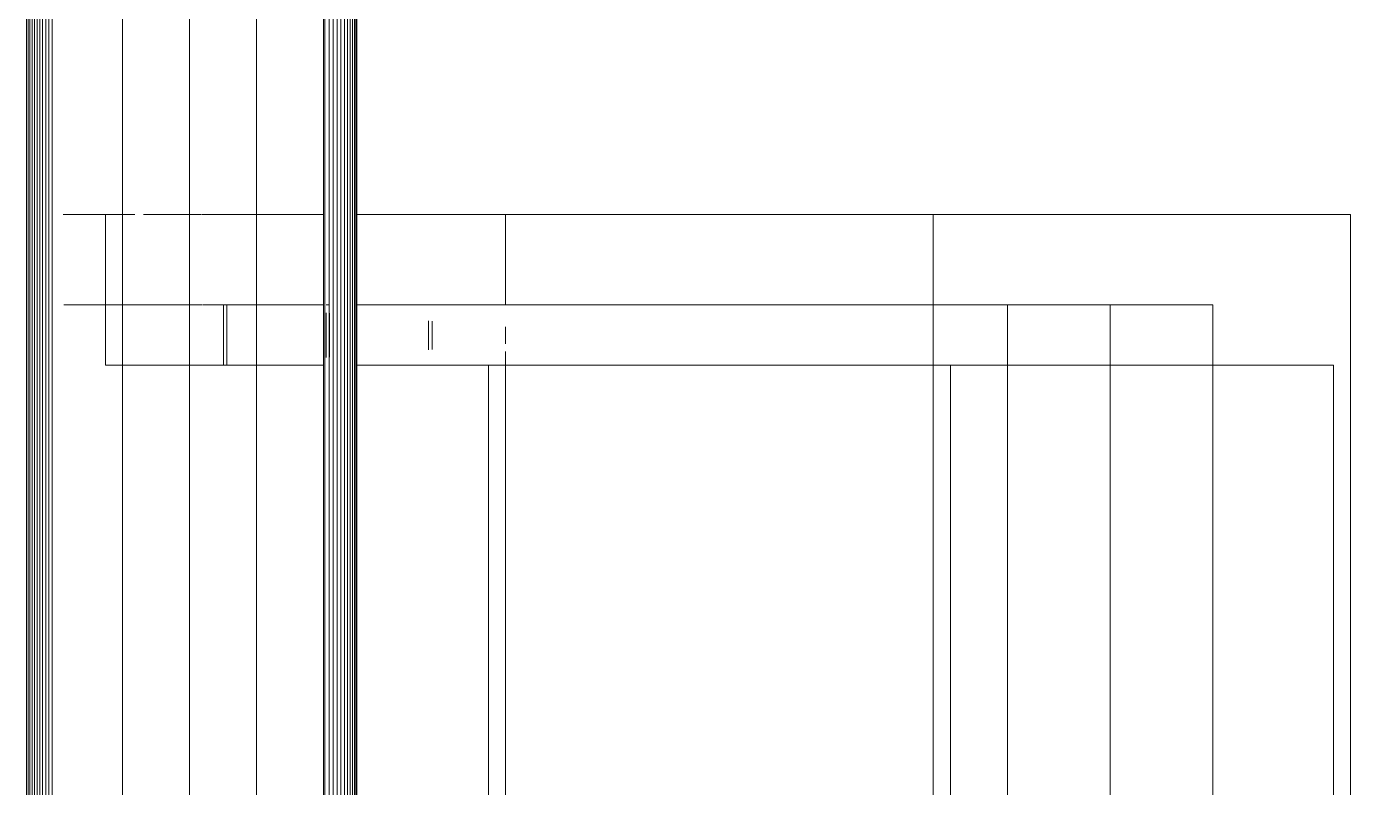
# Model space of a CAD drawing. Header units: millimetres. Extents: x -21051 to 202668, y -15646 to 13691.
# Drawn here: x -6141.7 to -5977.2, y 3821.6 to 3916.2 of the extents above; entities that cross this region are included whole.
import ezdxf

# ---------------------------------------------------------------- set-up
doc = ezdxf.new("R2010")
doc.units = ezdxf.units.MM
doc.layers.add('G-IMPT', color=8, linetype='Continuous', lineweight=5)
doc.layers.add('I-FURN', color=30, linetype='Continuous', lineweight=5)
doc.layers.get('0').off()
doc.layers.get('I-FURN').off()

# ---------------------------------------------------------------- blocks, each defined once
blk = doc.blocks.new('Sony_TV_Stand_7519 - Eileen_TV_Stand_Tall_dwg-860999-00_Ground floor')
at = {"layer": 'G-IMPT'}
for p, q in [((0, 103.15), (0, 106.65)), ((0, 101.72), (0, 106.65)), ((0, 106.65), (0, 103.15)), ((0, 101.72), (0, 106.65)), ((7.5, 101.72), (7.5, 106.58)), ((7.5, 106.58), (7.5, 101.72)), ((7.5, 106.58), (7.5, 101.72)), ((7.5, 106.58), (7.5, 101.72)), ((7.5, 106.58), (7.5, 101.72)), ((7.5, 106.58), (7.5, 101.72)), ((7.5, 106.58), (7.5, 101.72)), ((7.5, 101.72), (7.5, 106.58)), ((7.5, 106.58), (7.5, 101.72)), ((7.5, 101.72), (7.5, 106.58)), ((7.5, 106.58), (7.5, 101.72)), ((7.5, 101.72), (7.5, 106.58)), ((0, 101.72), (0, 103.15)), ((0, 103.15), (12.5, 103.15)), ((0, 103.15), (0, 101.72)), ((12.5, 103.15), (0, 103.15)), ((12.5, 101.72), (12.5, 103.15)), ((12.5, 103.15), (12.5, 101.72)), ((12.5, 103.15), (12.5, 101.72)), ((12.5, 101.72), (12.5, 103.15)), ((0, 100.72), (0, 101.72)), ((0, 101.72), (0, 100.72)), ((0, 100.72), (0, 101.72)), ((0, 100.72), (0, 101.54)), ((7.5, 96.18), (7.5, 101.72)), ((7.5, 101.72), (7.5, 96.18)), ((7.5, 101.72), (7.5, 96.18)), ((7.5, 101.72), (7.5, 96.18)), ((7.5, 101.72), (7.5, 96.18)), ((7.5, 101.72), (7.5, 96.18)), ((7.5, 101.72), (7.5, 96.18)), ((7.5, 96.18), (7.5, 101.72)), ((7.5, 101.72), (7.5, 96.18)), ((7.5, 96.18), (7.5, 101.72)), ((7.5, 101.72), (7.5, 96.18)), ((7.5, 96.18), (7.5, 101.72)), ((12.5, 96.18), (12.5, 101.72)), ((12.5, 101.72), (12.5, 96.18)), ((12.5, 96.18), (12.5, 101.72)), ((12.5, 101.54), (12.5, 96.18)), ((0, 96.18), (0, 99.98)), ((0, 96.18), (0, 99.98)), ((0, 99.98), (0, 96.18)), ((0, 96.18), (0, 99.98)), ((0, 95.21), (0, 96.18)), ((0, 95.21), (0, 96.18)), ((0, 96.18), (0, 95.21)), ((0, 95.21), (0, 96.18)), ((7.5, 95.15), (7.5, 96.18)), ((7.5, 96.18), (7.5, 95.15)), ((7.5, 96.18), (7.5, 95.15)), ((7.5, 96.18), (7.5, 95.15)), ((7.5, 96.18), (7.5, 95.15)), ((7.5, 96.18), (7.5, 95.15)), ((7.5, 96.18), (7.5, 95.15)), ((7.5, 95.15), (7.5, 96.18)), ((7.5, 96.18), (7.5, 95.15)), ((7.5, 95.15), (7.5, 96.18)), ((7.5, 96.18), (7.5, 95.15)), ((7.5, 95.15), (7.5, 96.18)), ((12.5, 96.18), (12.5, 95.11)), ((12.5, 95.11), (12.5, 96.18)), ((12.5, 96.18), (12.5, 95.11)), ((12.5, 95.11), (12.5, 96.18)), ((0, 90.63), (0, 95.16)), ((0, 90.63), (0, 95.16)), ((0, 95.16), (0, 90.63)), ((0, 90.63), (0, 95.16)), ((7.5, 93.37), (7.5, 95.11)), ((7.5, 95.11), (7.5, 93.37)), ((7.5, 95.11), (7.5, 93.37)), ((7.5, 95.11), (7.5, 93.37)), ((7.5, 95.11), (7.5, 90.63)), ((7.5, 95.11), (7.5, 93.37)), ((7.5, 95.11), (7.5, 93.37)), ((7.5, 93.37), (7.5, 95.11)), ((7.5, 95.11), (7.5, 93.37)), ((7.5, 93.37), (7.5, 95.11)), ((7.5, 95.11), (7.5, 90.63)), ((7.5, 93.37), (7.5, 95.11)), ((12.5, 95.07), (12.5, 93.37)), ((12.5, 90.63), (12.5, 95.07)), ((12.5, 90.63), (12.5, 95.07)), ((12.5, 93.37), (7.5, 93.37)), ((7.5, 93.37), (7.5, 90.63)), ((7.5, 93.09), (7.5, 93.37)), ((7.5, 90.63), (7.5, 93.37)), ((7.5, 93.37), (12.5, 93.37)), ((7.5, 90.63), (7.5, 93.37)), ((7.5, 93.37), (7.5, 93.09)), ((7.5, 90.63), (7.5, 93.37)), ((12.5, 90.63), (12.5, 93.37)), ((7.5, 90.63), (7.5, 93.09)), ((7.5, 93.09), (7.5, 90.63)), ((7.5, 93.09), (7.5, 90.63)), ((7.5, 93.09), (7.5, 90.63)), ((7.5, 93.09), (7.5, 90.63)), ((7.5, 93.09), (7.5, 90.63)), ((7.5, 90.63), (7.5, 93.09)), ((7.5, 93.09), (7.5, 90.63)), ((7.5, 90.63), (7.5, 93.09)), ((7.5, 93.09), (7.5, 90.63)), ((7.52, 93.09), (12.5, 93.09)), ((12.5, 93.09), (7.52, 93.09)), ((12.5, 90.63), (12.5, 93.09)), ((12.5, 91.77), (12.5, 93.09)), ((12.5, 90.63), (12.5, 93.09)), ((12.5, 93.09), (12.5, 90.63)), ((12.5, 90.63), (12.5, 91.68)), ((0, 89.74), (0, 90.63)), ((0, 89.74), (0, 90.63)), ((0, 90.63), (0, 89.74)), ((0, 89.74), (0, 90.63)), ((7.5, 89.68), (7.5, 90.63)), ((7.5, 90.63), (7.5, 89.68)), ((7.5, 90.63), (7.5, 89.68)), ((7.5, 90.63), (7.5, 89.68)), ((7.5, 90.63), (7.5, 89.68)), ((7.5, 90.63), (7.5, 89.68)), ((7.5, 90.63), (7.5, 89.68)), ((7.5, 89.68), (7.5, 90.63)), ((7.5, 90.63), (7.5, 89.68)), ((7.5, 89.68), (7.5, 90.63)), ((7.5, 90.63), (7.5, 89.68)), ((7.5, 89.68), (7.5, 90.63)), ((7.5, 90.63), (7.5, 89.68)), ((7.5, 89.68), (7.5, 90.63)), ((7.5, 90.63), (7.5, 89.68)), ((7.5, 89.68), (7.5, 90.63)), ((12.5, 89.64), (12.5, 90.63)), ((12.5, 89.64), (12.5, 90.63)), ((12.5, 89.64), (12.5, 90.63)), ((12.5, 89.64), (12.5, 90.63)), ((12.5, 90.63), (12.5, 89.64)), ((12.5, 89.64), (12.5, 90.63)), ((12.5, 89.64), (12.5, 90.63)), ((12.5, 90.63), (12.5, 89.64)), ((0, 85.08), (0, 89.74)), ((0, 85.08), (0, 89.74)), ((0, 89.74), (0, 85.08)), ((0, 85.08), (0, 89.74)), ((7.5, 85.08), (7.5, 89.68)), ((7.5, 89.68), (7.5, 85.08)), ((7.5, 89.68), (7.5, 85.08)), ((7.5, 89.68), (7.5, 85.08)), ((7.5, 89.68), (7.5, 85.08)), ((7.5, 89.68), (7.5, 85.08)), ((7.5, 89.68), (7.5, 85.08)), ((7.5, 85.08), (7.5, 89.68)), ((7.5, 89.68), (7.5, 85.08)), ((7.5, 85.08), (7.5, 89.68)), ((7.5, 89.68), (7.5, 85.08)), ((7.5, 85.08), (7.5, 89.68)), ((7.5, 89.68), (7.5, 85.08)), ((7.5, 85.08), (7.5, 89.68)), ((7.5, 89.68), (7.5, 85.08)), ((7.5, 85.08), (7.5, 89.68)), ((12.5, 85.08), (12.5, 89.63)), ((12.5, 85.08), (12.5, 89.63)), ((12.5, 85.08), (12.5, 89.63)), ((12.5, 85.08), (12.5, 89.63)), ((12.5, 89.63), (12.5, 85.08)), ((12.5, 85.08), (12.5, 89.63)), ((12.5, 85.08), (12.5, 89.63)), ((12.5, 89.63), (12.5, 85.08)), ((7.5, 84.59), (7.5, 84.87)), ((7.5, 84.59), (7.5, 84.87)), ((8.15, 84.87), (11.86, 84.87)), ((8.15, 84.87), (11.86, 84.87)), ((8.18, 84.59), (11.84, 84.59)), ((11.84, 84.59), (8.18, 84.59)), ((0, 70), (0, 82.31)), ((0, 34.57), (0, 82.31)), ((0, 82.31), (0, 70)), ((7.5, 76.37), (7.5, 82.31)), ((7.5, 82.31), (7.5, 76.37)), ((7.5, 82.31), (7.5, 28.41)), ((7.5, 82.31), (7.5, 28.41)), ((7.5, 82.31), (7.5, 28.41)), ((7.5, 82.31), (7.5, 28.41)), ((7.5, 82.31), (7.5, 28.41)), ((7.5, 28.41), (7.5, 82.31)), ((7.5, 82.31), (7.5, 28.41)), ((7.5, 28.41), (7.5, 82.31)), ((7.5, 82.31), (7.5, 28.41)), ((7.5, 28.41), (7.5, 82.31)), ((7.5, 82.31), (7.5, 76.37)), ((7.5, 76.37), (7.5, 82.31)), ((7.5, 82.31), (7.5, 28.41)), ((7.5, 28.41), (7.5, 82.31)), ((7.5, 28.41), (7.5, 82.31)), ((7.5, 82.31), (7.5, 28.41)), ((7.5, 82.31), (7.5, 28.41)), ((7.5, 28.41), (7.5, 82.31)), ((12.5, 82.31), (12.5, 76.37)), ((12.5, 33.15), (12.5, 82.31)), ((12.5, 33.15), (12.5, 82.31)), ((12.5, 33.15), (12.5, 82.31)), ((12.5, 33.15), (12.5, 82.31)), ((12.5, 33.15), (12.5, 82.31)), ((12.5, 33.15), (12.5, 82.31)), ((12.5, 82.31), (12.5, 33.15)), ((12.5, 82.31), (12.5, 33.15)), ((12.5, 33.15), (12.5, 82.31)), ((12.5, 33.15), (12.5, 82.31)), ((7.5, 76.37), (7.5, 28.41)), ((7.5, 28.41), (7.5, 76.37)), ((7.5, 76.37), (7.5, 28.41)), ((7.5, 76.09), (7.5, 76.37)), ((7.5, 28.41), (7.5, 76.37)), ((7.5, 76.37), (7.5, 76.09)), ((7.5, 28.41), (7.5, 76.09)), ((7.5, 76.09), (7.5, 28.41)), ((7.5, 76.09), (7.5, 28.41)), ((7.5, 28.41), (7.5, 76.09)), ((8.81, 76.37), (11.21, 76.37)), ((11.21, 76.37), (8.81, 76.37)), ((8.83, 76.09), (11.19, 76.09)), ((8.83, 76.09), (11.19, 76.09)), ((12.5, 33.15), (12.5, 76.37)), ((12.5, 33.15), (12.5, 76.09)), ((12.5, 76.09), (12.5, 74.77)), ((12.5, 33.15), (12.5, 76.09)), ((12.5, 74.77), (12.5, 71.42)), ((12.5, 71.42), (12.5, 33.15)), ((96.25, 71.42), (12.5, 71.42)), ((12.5, 71.42), (96.25, 71.42)), ((0, 70), (0, 0)), ((0, 70), (7.5, 70)), ((9.3, 70), (10.72, 70)), ((10.72, 70), (9.3, 70)), ((11.37, 70), (12.5, 70)), ((12.5, 70), (11.37, 70)), ((12.5, 70), (96.25, 70)), ((96.25, 70), (12.5, 70)), ((0, 34.57), (0, 0)), ((0, 34.57), (472.5, 34.57)), ((0, 34.57), (472.5, 34.57)), ((12.5, 33.15), (12.5, 28.41)), ((12.5, 28.41), (12.5, 33.15)), ((12.5, 28.41), (12.5, 33.15)), ((12.5, 28.41), (12.5, 33.15)), ((12.5, 28.41), (12.5, 33.15)), ((12.5, 28.41), (12.5, 33.15)), ((12.5, 28.41), (12.5, 33.15)), ((460, 33.15), (12.5, 33.15)), ((12.5, 1.42), (12.5, 33.15)), ((12.5, 33.15), (12.5, 28.41)), ((12.5, 28.41), (12.5, 33.15)), ((12.5, 33.15), (12.5, 28.41)), ((12.5, 33.15), (12.5, 28.41)), ((12.5, 28.41), (12.5, 33.15)), ((12.5, 28.41), (12.5, 33.15)), ((7.5, 19.91), (7.5, 28.41)), ((7.5, 28.41), (7.5, 19.91)), ((7.5, 28.41), (7.5, 19.91)), ((12.5, 28.41), (7.5, 28.41)), ((7.5, 28.41), (7.5, 19.91)), ((12.5, 28.41), (7.5, 28.41)), ((7.5, 28.41), (7.5, 19.91)), ((7.5, 19.91), (7.5, 28.41)), ((7.5, 28.41), (7.5, 19.91)), ((7.5, 28.41), (12.5, 28.41)), ((7.5, 19.91), (7.5, 28.41)), ((7.5, 28.41), (12.5, 28.41)), ((7.5, 28.41), (7.5, 19.91)), ((7.5, 19.91), (7.5, 28.41)), ((7.5, 28.41), (7.5, 19.91)), ((7.5, 19.91), (7.5, 28.41)), ((7.5, 28.41), (12.5, 28.41)), ((12.5, 28.41), (7.5, 28.41)), ((7.5, 19.91), (7.5, 28.41)), ((7.5, 28.41), (7.5, 19.91)), ((7.5, 19.91), (7.5, 28.41)), ((7.5, 28.41), (7.5, 19.91)), ((12.5, 28.41), (7.5, 28.41)), ((460, 28.41), (12.5, 28.41)), ((460, 28.41), (12.5, 28.41)), ((12.5, 28.41), (12.5, 19.91)), ((12.5, 19.91), (12.5, 28.41)), ((12.5, 19.91), (12.5, 28.41)), ((12.5, 19.91), (12.5, 28.41)), ((12.5, 19.91), (12.5, 28.41)), ((12.5, 28.41), (460, 28.41)), ((460, 28.41), (12.5, 28.41)), ((12.5, 28.41), (12.5, 19.91)), ((12.5, 19.91), (12.5, 28.41)), ((12.5, 28.41), (12.5, 19.91)), ((12.5, 28.41), (12.5, 19.91)), ((12.5, 19.91), (12.5, 28.41)), ((12.5, 19.91), (7.5, 19.91)), ((7.5, 11.41), (7.5, 19.91)), ((12.5, 19.91), (7.5, 19.91)), ((7.5, 19.91), (7.5, 11.41)), ((7.5, 19.91), (12.5, 19.91)), ((7.5, 19.91), (7.5, 11.41)), ((7.5, 19.91), (12.5, 19.91)), ((7.5, 11.41), (7.5, 19.91)), ((7.5, 19.91), (12.5, 19.91)), ((12.5, 19.91), (7.5, 19.91)), ((7.5, 19.91), (7.5, 11.41)), ((7.5, 11.41), (7.5, 19.91)), ((12.5, 19.91), (7.5, 19.91)), ((12.5, 19.91), (7.5, 19.91)), ((7.5, 19.91), (7.5, 11.41)), ((460, 19.91), (12.5, 19.91)), ((460, 19.91), (12.5, 19.91)), ((12.5, 19.91), (12.5, 11.41)), ((12.5, 11.41), (12.5, 19.91)), ((12.5, 11.41), (12.5, 19.91)), ((12.5, 19.91), (460, 19.91)), ((460, 19.91), (12.5, 19.91)), ((12.5, 19.91), (12.5, 11.41)), ((12.5, 19.91), (12.5, 11.41)), ((12.5, 11.41), (12.5, 19.91)), ((7.5, 11.41), (12.5, 11.41)), ((7.5, 11.41), (12.5, 11.41)), ((7.5, 11.41), (12.5, 11.41)), ((7.5, 11.41), (12.5, 11.41)), ((7.5, 11.41), (12.5, 11.41)), ((7.5, 11.41), (12.5, 11.41)), ((7.5, 11.41), (12.5, 11.41)), ((12.5, 11.41), (460, 11.41)), ((12.5, 11.41), (460, 11.41)), ((12.5, 11.41), (12.5, 1.42)), ((12.5, 11.41), (460, 11.41)), ((12.5, 11.41), (460, 11.41)), ((12.5, 11.41), (12.5, 1.42)), ((460, 1.42), (12.5, 1.42)), ((12.5, 1.42), (460, 1.42)), ((0, 0), (472.5, 0))]:
    blk.add_line(p, q, dxfattribs=at)
at = {"layer": 'G-IMPT', "flags": 128}
for points in [[(12.5, 95.07), (12.5, 93.37), (12.5, 90.63)], [(472.5, 82.31), (472.5, 34.57), (472.5, 0), (0, 0), (0, 34.57), (0, 82.31)], [(12.5, 82.31), (12.5, 76.37), (12.5, 33.15)], [(12.5, 76.09), (12.5, 71.42), (12.5, 33.15)], [(7.5, 70), (0, 70), (0, 0)], [(12.5, 33.15), (12.5, 28.41), (7.5, 28.41)], [(12.5, 1.42), (12.5, 33.15), (460, 33.15)], [(12.5, 11.41), (7.5, 11.41), (7.5, 19.91)]]:
    blk.add_lwpolyline(points, dxfattribs=at)
blk = doc.blocks.new('Sony_TV_Stand_7519 - Sony_TV_Stand_7519-1172076-00_Ground floor')
at = {"layer": 'G-IMPT'}
for p, q in [((512.13, 0.17), (-513.16, 0.17)), ((512.13, 0.27), (-512.65, 0.27)), ((512.13, 0.3), (-512.13, 0.3)), ((-512.13, 0.3), (512.13, 0.3)), ((476.79, 0.3), (-476.79, 0.3)), ((-476.79, 0.3), (476.79, 0.3)), ((-476.79, 0.3), (476.79, 0.3)), ((476.79, 0.3), (-476.79, 0.3)), ((-476.79, 0.3), (476.79, 0.3)), ((476.79, 0.3), (-476.79, 0.3)), ((476.79, 0.27), (-476.79, 0.27)), ((-476.79, 0.27), (476.79, 0.27)), ((476.79, 0.17), (-476.79, 0.17)), ((-476.79, 0.17), (476.79, 0.17)), ((476.79, 0), (-476.79, 0)), ((-515.28, -1.25), (512.13, -1.25)), ((-514.94, -0.86), (512.13, -0.86)), ((-514.55, -0.52), (512.13, -0.52)), ((-514.12, -0.23), (512.13, -0.23)), ((-514.12, -0.23), (512.13, -0.23)), ((-513.65, 0), (512.13, 0)), ((476.79, 0), (-476.79, 0)), ((-476.79, -0.23), (476.79, -0.23)), ((476.79, -0.23), (-476.79, -0.23)), ((-476.79, -0.52), (476.79, -0.52)), ((476.79, -0.52), (-476.79, -0.52)), ((-476.79, -0.86), (476.79, -0.86)), ((476.79, -0.86), (-476.79, -0.86)), ((476.79, -1.25), (-476.79, -1.25)), ((476.79, -1.25), (-476.79, -1.25)), ((-516.07, -3.15), (512.13, -3.15)), ((-515.96, -2.64), (512.13, -2.64)), ((-515.8, -2.15), (512.13, -2.15)), ((-515.57, -1.68), (512.13, -1.68)), ((476.79, -1.68), (-476.79, -1.68)), ((476.79, -1.68), (-476.79, -1.68)), ((-84.61, -2.15), (-476.79, -2.15)), ((-84.61, -2.15), (-476.79, -2.15)), ((-476.79, -2.64), (476.79, -2.64)), ((476.79, -2.64), (-476.79, -2.64)), ((-476.79, -3.15), (476.79, -3.15)), ((476.79, -3.15), (-476.79, -3.15)), ((-516.1, -3.67), (512.13, -3.67)), ((-476.79, -3.67), (476.79, -3.67)), ((476.79, -3.67), (-476.79, -3.67)), ((-476.79, -3.86), (476.79, -3.86)), ((476.79, -3.86), (-476.79, -3.86)), ((-476.79, -3.86), (476.79, -3.86)), ((-476.79, -3.86), (476.79, -3.86)), ((-476.79, -3.86), (476.79, -3.86)), ((-476.79, -3.86), (476.79, -3.86)), ((544.18, -12.18), (-544.18, -12.18)), ((544.18, -12.18), (-544.18, -12.18)), ((-516.1, -12.18), (516.1, -12.18)), ((-516.1, -12.18), (516.1, -12.18)), ((516.1, -12.18), (-516.1, -12.18)), ((516.1, -12.18), (-516.1, -12.18)), ((516.1, -12.18), (-516.1, -12.18)), ((516.1, -12.18), (-516.1, -12.18)), ((-516.1, -12.18), (516.1, -12.18)), ((516.1, -12.18), (-516.1, -12.18)), ((555.41, -20.5), (-555.41, -20.5)), ((555.41, -20.5), (-555.41, -20.5)), ((544.18, -20.5), (-544.18, -20.5)), ((516.1, -20.5), (-516.1, -20.5)), ((516.1, -20.5), (-516.1, -20.5)), ((516.1, -20.5), (-516.1, -20.5)), ((-555.41, -28.82), (555.41, -28.82)), ((516.1, -28.82), (-516.1, -28.82)), ((516.1, -28.82), (-516.1, -28.82)), ((-516.1, -28.82), (516.1, -28.82)), ((-516.1, -28.82), (516.1, -28.82)), ((-516.1, -28.82), (516.1, -28.82)), ((-516.1, -28.82), (516.1, -28.82)), ((-516.1, -28.82), (516.1, -28.82)), ((-516.1, -28.82), (516.1, -28.82)), ((516.1, -28.82), (-516.1, -28.82)), ((516.1, -37.58), (-516.1, -37.58)), ((516.1, -37.98), (-516.1, -37.98)), ((516.1, -38.37), (-516.1, -38.37)), ((516.1, -38.37), (-516.1, -38.37)), ((-516.1, -38.75), (516.1, -38.75)), ((-516.1, -39.11), (516.1, -39.11)), ((516.1, -39.11), (-516.1, -39.11)), ((516.1, -39.45), (-516.1, -39.45)), ((-516.1, -39.77), (516.1, -39.77)), ((-516.1, -40.07), (516.1, -40.07)), ((-516.1, -40.33), (516.1, -40.33)), ((-516.1, -40.56), (516.1, -40.56)), ((-516.1, -40.76), (516.1, -40.76))]:
    blk.add_line(p, q, dxfattribs=at)
at = {"layer": 'G-IMPT', "flags": 128}
for points in [[(513.16, 0.17), (513.65, 0), (512.13, 0), (-513.65, 0), (-513.16, 0.17), (512.13, 0.17), (512.13, 0.27), (512.13, 0.3)], [(-512.13, 0.3), (-512.65, 0.27), (512.13, 0.27)], [(-515.28, -1.25), (512.13, -1.25), (515.28, -1.25)], [(-514.94, -0.86), (512.13, -0.86), (514.94, -0.86)], [(-514.55, -0.52), (512.13, -0.52), (514.55, -0.52)], [(-516.07, -3.15), (512.13, -3.15), (516.07, -3.15)], [(-515.96, -2.64), (512.13, -2.64), (515.96, -2.64)], [(-515.8, -2.15), (512.13, -2.15), (515.8, -2.15)], [(-515.57, -1.68), (512.13, -1.68), (515.57, -1.68)], [(-516.1, -3.67), (512.13, -3.67), (516.1, -3.67)], [(516.1, -28.82), (516.1, -37.17), (516.1, -37.58), (516.1, -37.98), (516.1, -38.37), (516.1, -38.75), (-516.1, -38.75), (-516.1, -39.11), (-516.1, -39.45)], [(516.1, -37.58), (-516.1, -37.58), (-516.1, -37.98)], [(516.1, -37.98), (-516.1, -37.98), (-516.1, -38.37), (-516.1, -38.75)], [(516.1, -38.75), (516.1, -39.11), (516.1, -39.45), (516.1, -39.77), (-516.1, -39.77), (-516.1, -39.45), (516.1, -39.45)], [(-516.1, -39.77), (-516.1, -40.07), (516.1, -40.07), (516.1, -40.33), (516.1, -40.56), (-516.1, -40.56), (-516.1, -40.33)], [(516.1, -40.33), (-516.1, -40.33), (-516.1, -40.07)], [(516.1, -40.56), (516.1, -40.76), (-516.1, -40.76), (-516.1, -40.56)]]:
    blk.add_lwpolyline(points, dxfattribs=at)
at = {"extrusion": (0, 0, -1), "xscale": 1.5, "yscale": 1.5, "zscale": -1.5, "rotation": 180}
blk.add_blockref('Sony_TV_Stand_7519 - Eileen_TV_Stand_Tall_dwg-860999-00_Ground floor', (354.38, 123.77), dxfattribs=at)

msp = doc.modelspace()

# ---------------------------------------------------------------- block references
at = {"layer": 'I-FURN', "color": 10, "rotation": 269.9999999999999}
msp.add_blockref('Sony_TV_Stand_7519 - Sony_TV_Stand_7519-1172076-00_Ground floor', (-6100.98, 3538.47), dxfattribs=at)

doc.saveas('drawing.dxf')
